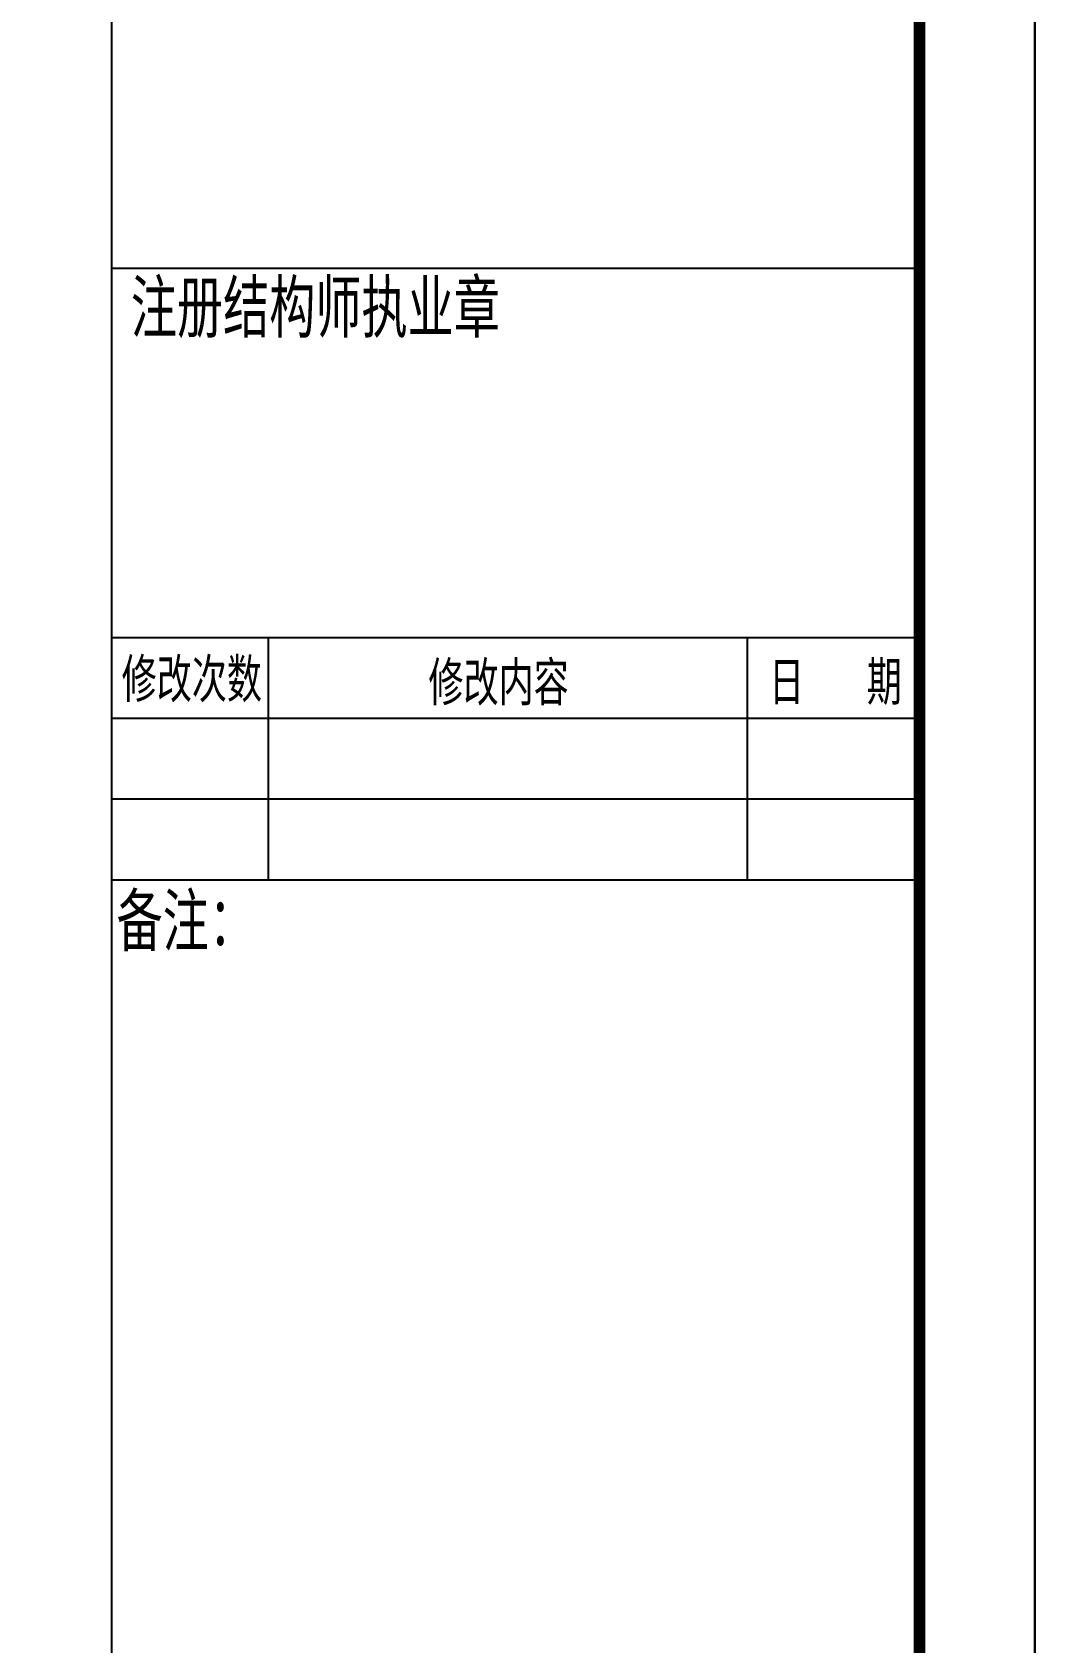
# Model space of a CAD drawing. Header units: millimetres. Extents: x -981077 to -572908, y -546666 to -409449.
# Drawn here: x -637069 to -628377, y -440665 to -426703 of the extents above; entities that cross this region are included whole.
import ezdxf
from ezdxf.enums import TextEntityAlignment as Align

# ---------------------------------------------------------------- set-up
doc = ezdxf.new("R2010")
doc.units = ezdxf.units.MM
doc.header["$LTSCALE"] = 1000
doc.layers.add('图框', color=7, linetype='Continuous')
doc.styles.add('HZTXT2', font='txt.shx', dxfattribs={"width": 0.8, "bigfont": 'hztxt.shx'})

msp = doc.modelspace()

# ---------------------------------------------------------------- linework, layer by layer
at = {"layer": '图框'}
for p, q in [((-636377.416, -472481.824), (-636377.416, -415081.824)), ((-636377.416, -428750.034), (-629377.416, -428750.034)), ((-636377.416, -431950.034), (-629377.416, -431950.034)), ((-635024.56, -431950.034), (-635024.56, -434049.896)), ((-630871.868, -431950.034), (-630871.868, -434049.896)), ((-636377.416, -432650.034), (-629377.416, -432650.034)), ((-636377.416, -433349.896), (-629377.416, -433349.896)), ((-636377.416, -434049.896), (-629377.416, -434049.896))]:
    msp.add_line(p, q, dxfattribs=at)
for points in [[(-712477.416, -473481.824), (-712477.416, -414081.824), (-628377.416, -414081.824), (-628377.416, -473481.824)], [(-712477.416, -473481.824), (-628377.416, -473481.824), (-628377.416, -414081.824), (-712477.416, -414081.824)]]:
    msp.add_lwpolyline(points, close=True, dxfattribs=at)
at = {"layer": '图框', "const_width": 100}
msp.add_lwpolyline([(-709977.416, -472481.824), (-629377.416, -472481.824), (-629377.416, -415081.824), (-709977.416, -415081.824)], close=True, dxfattribs=at)

# ---------------------------------------------------------------- texts
at = {"layer": '图框', "style": 'HZTXT2', "width": 0.8}
for s, height, p in [('注册结构师执业章', 500, (-634614.118, -429073.265)), ('修改次数', 380, (-635685.091, -432301.294)), ('修改内容', 380, (-633025.798, -432328.181)), ('日  期', 380, (-630105.497, -432328.181)), ('备注：', 500, (-635737.478, -434393.179))]:
    msp.add_text(s, height=height, dxfattribs=at).set_placement(p, align=Align.MIDDLE)

doc.saveas('drawing.dxf')
